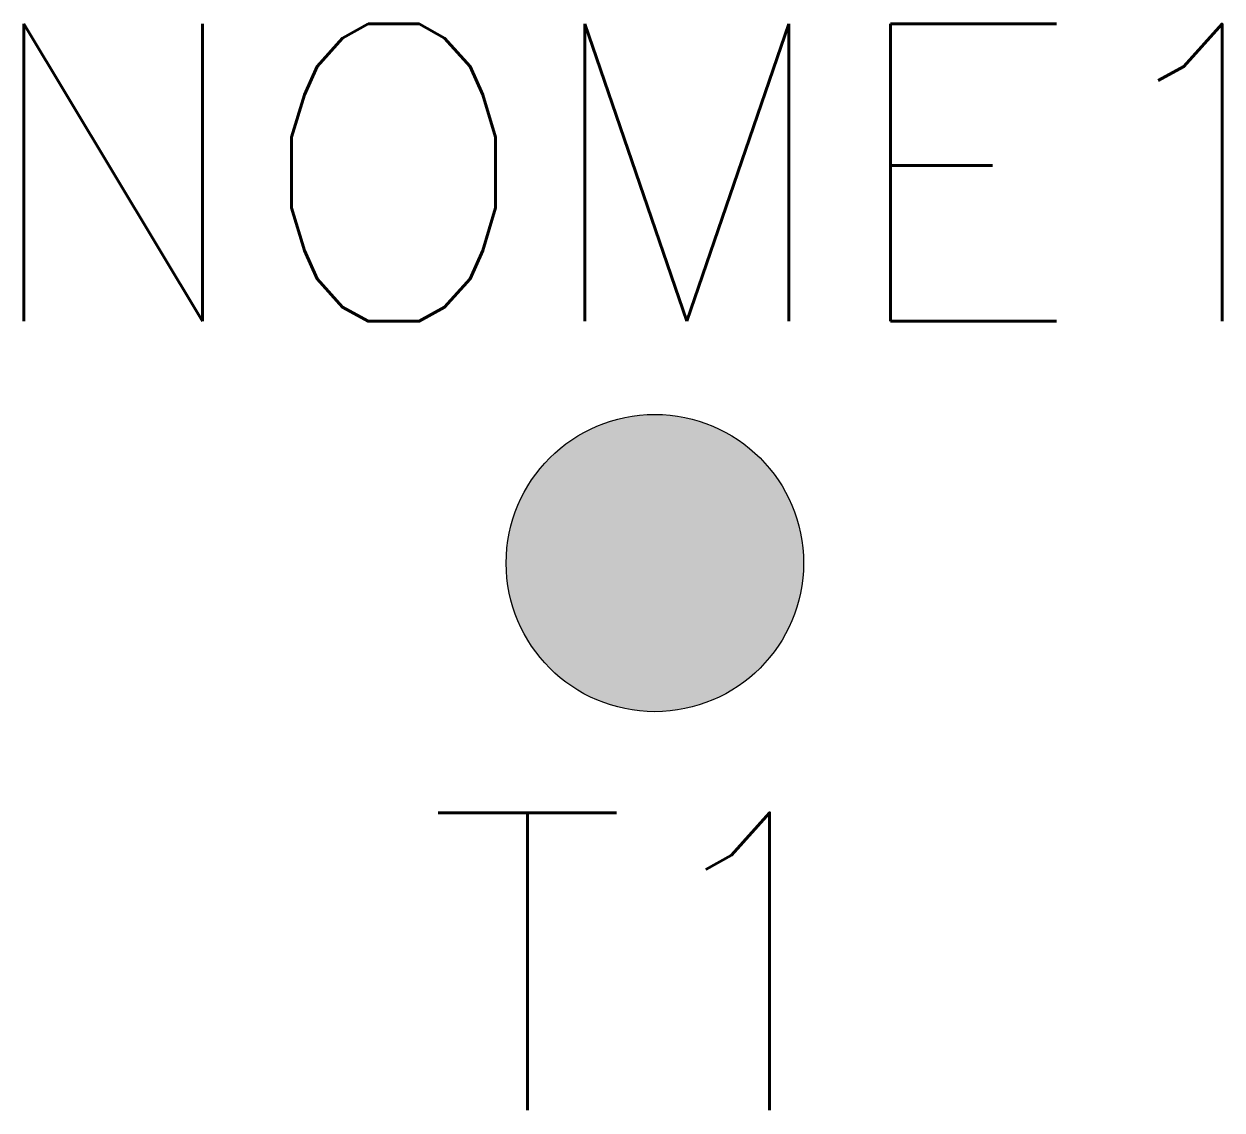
# Model space of a CAD drawing. Header units: millimetres. Extents: x -4.24 to 3.81, y -3.68 to 3.63.
import ezdxf
from ezdxf.enums import TextEntityAlignment as Align

# ---------------------------------------------------------------- set-up
doc = ezdxf.new("R2010")
doc.units = ezdxf.units.MM
doc.header["$LTSCALE"] = 10
doc.styles.add('ROMANS', font='romans.shx')

msp = doc.modelspace()

# ---------------------------------------------------------------- hatches: boundary and pattern name
h = msp.add_hatch(color=7)
h.dxf.hatch_style = 1
h.paths.add_polyline_path([(1, 0, 1), (-1, 0, 1)])

# ---------------------------------------------------------------- linework, layer by layer
at = {"color": 7}
msp.add_circle((0, 0), 1, dxfattribs=at)

# ---------------------------------------------------------------- texts
at = {"color": 7, "style": 'ROMANS', "flags": 4}
for tag, text, p in [('NOME1', 'NOME', (0, 2.6275)), ('T1', 'T1', (0, -2.6807))]:
    msp.add_attdef(tag, text=text, height=2, dxfattribs=at).set_placement(p, align=Align.MIDDLE_CENTER)

doc.saveas('drawing.dxf')
